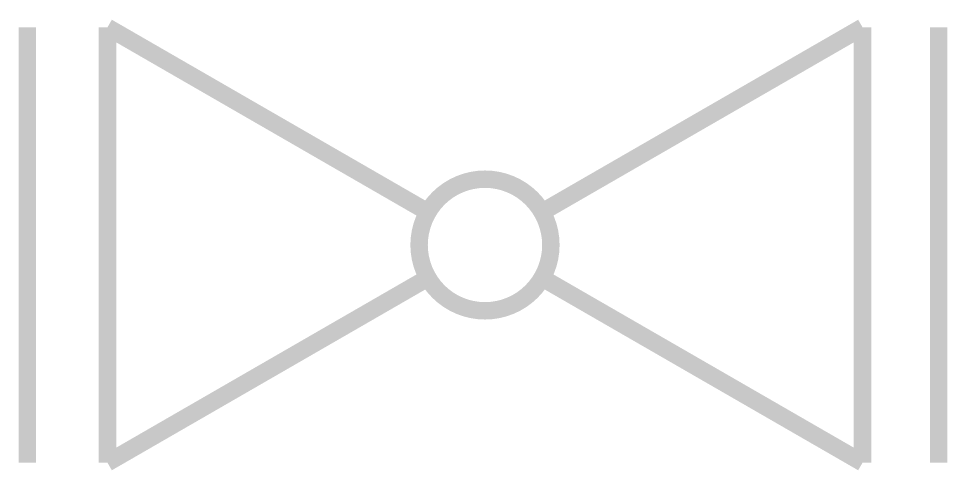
# Model space of a CAD drawing. Extents: x 15.8 to 42.5, y -6.5 to 6.5.
import ezdxf

# ---------------------------------------------------------------- set-up
doc = ezdxf.new("R2010")
doc.units = 0
doc.linetypes.add('CONTINUOUS1', pattern=[0])
doc.layers.get('0').update_dxf_attribs({"linetype": 'CONTINUOUS'})
doc.layers.add('003_THICK', color=7, linetype='CONTINUOUS1')

# ---------------------------------------------------------------- blocks, each defined once
blk = doc.blocks.new('旋塞阀')
at = {"layer": '003_THICK', "const_width": 0.5}
for points in [[(16.073, 6.25), (16.073, -6.25)], [(18.372, 6.25), (27.56, 0.945)], [(18.372, 6.25), (18.372, -6.25)], [(30.833, 0.945), (40.022, 6.25)], [(40.022, 6.25), (40.022, -6.25)], [(42.206, 6.25), (42.206, -6.25)], [(18.372, -6.25), (27.56, -0.945)], [(30.833, -0.945), (40.022, -6.25)]]:
    blk.add_lwpolyline(points, dxfattribs=at)
blk.add_lwpolyline([(27.307, 0, 1), (31.086, 0, 1), (27.307, 0, 1)], format="xyb", dxfattribs=at)

msp = doc.modelspace()

# ---------------------------------------------------------------- block references
at = {"linetype": 'Continuous'}
msp.add_blockref('旋塞阀', (0, 0), dxfattribs=at)

doc.saveas('drawing.dxf')
